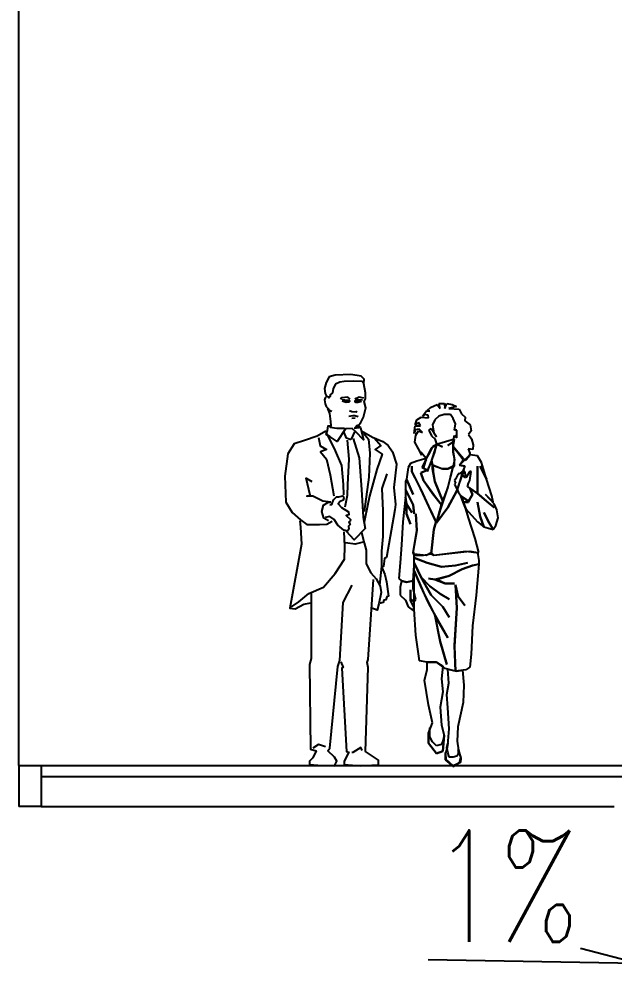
# Model space of a CAD drawing. Header units: millimetres. Extents: x 2 to 5882, y 1831 to 3462.
# Drawn here: x 528.08 to 544.08, y 2694.61 to 2720.01 of the extents above; entities that cross this region are included whole.
import ezdxf

# ---------------------------------------------------------------- set-up
doc = ezdxf.new("R2010")
doc.units = ezdxf.units.MM
for name, color, linetype in [('PP-MAN', 7, 'Continuous'), ('文字', 7, 'Continuous'), ('标注', 4, 'Continuous'), ('道路结构', 7, 'Continuous')]:
    doc.layers.add(name, color=color, linetype=linetype)
doc.styles.get("Standard").update_dxf_attribs({"font": 'simplex1.shx', "width": 0.7, "bigfont": 'hztxt.shx'})

# ---------------------------------------------------------------- blocks, each defined once
blk = doc.blocks.new('B11000')
at = {"layer": 'PP-MAN', "color": 0, "linetype": 'ByBlock'}
for p, q in [((-0.0795, 1.6614), (-0.074, 1.6632)), ((-0.074, 1.6632), (-0.0685, 1.6568)), ((-0.0265, 1.6559), (-0.0219, 1.6605)), ((-0.0219, 1.6605), (-0.0137, 1.6578))]:
    blk.add_line(p, q, dxfattribs=at)
for points in [[(-0.0585, 1.5392), (-0.0648, 1.5492), (-0.074, 1.551), (-0.084, 1.5629), (-0.0959, 1.5866), (-0.1059, 1.6295), (-0.0986, 1.6578), (-0.1041, 1.6696), (-0.1041, 1.697), (-0.0968, 1.7389), (-0.0986, 1.7599), (-0.0858, 1.7727), (-0.0375, 1.7809), (0.0328, 1.7773), (0.0602, 1.77), (0.0748, 1.7444), (0.0822, 1.7171), (0.0785, 1.6942), (0.0721, 1.6815)], [(-0.095, 1.7417), (-0.0895, 1.7481), (-0.0512, 1.7499), (-0.0082, 1.749), (0.0118, 1.7453), (0.0319, 1.7371), (0.042, 1.7171), (0.0456, 1.6979), (0.0557, 1.6888), (0.0557, 1.6806), (0.0593, 1.6787)], [(-0.0977, 1.6724), (-0.0767, 1.6769), (-0.0557, 1.6687)], [(-0.0356, 1.6678), (-0.0238, 1.6769), (0.0045, 1.6742), (0.0091, 1.6669)], [(0.0593, 1.6714), (0.0639, 1.6778), (0.0721, 1.6806), (0.0785, 1.6742), (0.0822, 1.6651), (0.0794, 1.6477), (0.0739, 1.6349), (0.0639, 1.624), (0.0575, 1.6158), (0.052, 1.6131), (0.0502, 1.6185)], [(-0.0913, 1.6641), (-0.0703, 1.6651), (-0.0557, 1.6596), (-0.0594, 1.6541), (-0.0694, 1.655), (-0.0868, 1.6596)], [(0.0009, 1.6651), (-0.011, 1.666), (-0.0265, 1.6641), (-0.0338, 1.6596), (-0.0292, 1.6541), (-0.0174, 1.6532), (0.0009, 1.6596)], [(-0.0712, 1.5884), (-0.0557, 1.593), (-0.0475, 1.5921), (-0.0283, 1.5893)], [(-0.0648, 1.614), (-0.0621, 1.6094), (-0.042, 1.6103), (-0.032, 1.6149)], [(0.0675, 1.6258), (0.0584, 1.603), (0.0548, 1.5665), (0.0529, 1.5465)], [(-0.0676, 1.5446), (-0.0758, 1.5446), (-0.0822, 1.5401), (-0.0959, 1.4826), (-0.0603, 1.52), (-0.0448, 1.5346), (-0.0137, 1.5337), (0.0246, 1.4762), (0.0557, 1.4963), (0.0739, 1.5081), (0.0685, 1.5264), (0.0657, 1.5474), (0.0566, 1.5465)], [(-0.0585, 1.582), (-0.042, 1.5811)], [(-0.0872, 1.5244), (-0.1361, 1.4955), (-0.1829, 1.4755), (-0.2074, 1.4577), (-0.2274, 1.4288), (-0.2452, 1.3732), (-0.2341, 1.2665), (-0.2407, 1.1887), (-0.2385, 1.1642), (-0.2007, 0.9485), (-0.1918, 0.9441), (-0.1873, 0.9063), (-0.1806, 0.9063), (-0.174, 0.9063)], [(-0.0961, 1.5133), (-0.1183, 1.4866), (-0.125, 1.4221), (-0.1206, 1.3132), (-0.0983, 1.1575)], [(-0.074, 1.541), (-0.0749, 1.5382), (-0.0539, 1.5355)], [(-0.0548, 1.52), (-0.0411, 1.4899), (-0.0347, 1.4844), (-0.0183, 1.4908), (-0.0073, 1.5173)], [(0.052, 1.5465), (0.0557, 1.541), (0.0255, 1.5364), (-0.0092, 1.5364)], [(0.0708, 1.5111), (0.033, 1.4333), (0.0041, 1.3666), (-0.0026, 1.2798), (-0.0048, 1.2331)], [(0.0753, 1.5222), (0.1153, 1.5), (0.1732, 1.48), (0.2199, 1.4644), (0.2489, 1.4199), (0.2622, 1.3176), (0.2578, 1.1998), (0.2289, 1.1531), (0.191, 1.1197), (0.1621, 1.0975), (0.1042, 1.0975), (0.0708, 1.0997), (0.0464, 1.1131)], [(-0.145, 1.4911), (-0.174, 1.4577), (-0.1495, 1.4399), (-0.1806, 1.4177), (-0.1562, 1.3488), (-0.1228, 1.2265), (-0.1028, 1.1309), (-0.0983, 1.1086)], [(-0.0493, 1.4889), (-0.076, 1.4021), (-0.0872, 1.2576), (-0.0939, 1.1309), (-0.1028, 1.0797), (-0.0538, 1.0286), (-0.0182, 1.0664)], [(-0.0216, 1.4815), (-0.0291, 1.395), (-0.0234, 1.2803), (-0.0216, 1.2295), (-0.0103, 1.1768)], [(0.1087, 1.4933), (0.102, 1.4555), (0.0731, 1.4399), (0.0998, 1.4288), (0.0731, 1.3955), (0.0553, 1.3243), (0.0397, 1.2287)], [(-0.1695, 0.8218), (-0.1784, 0.9085), (-0.1784, 0.9774), (-0.1851, 1.0441), (-0.1851, 1.0997), (-0.1851, 1.1598), (-0.1806, 1.262), (-0.2029, 1.3288)], [(0.053, 1.1998), (0.0886, 1.2042), (0.1354, 1.2265), (0.1621, 1.2265), (0.1465, 1.2309), (0.1643, 1.3087), (0.1398, 1.2932)], [(0.0578, 1.1877), (0.0489, 1.189), (0.0401, 1.2105), (0.0274, 1.2244), (0.016, 1.2244), (-0.0017, 1.2282), (-0.0068, 1.2194), (-0.003, 1.2093), (0.0109, 1.2029), (0.0198, 1.1915), (0.0046, 1.1751), (-0.0271, 1.1561), (-0.0296, 1.1422), (-0.017, 1.1396), (-0.036, 1.1207), (-0.0347, 1.1131), (-0.0284, 1.108), (-0.0347, 1.0979), (-0.0271, 1.0903), (-0.0296, 1.0764), (-0.0233, 1.0675), (-0.0068, 1.0726), (0.0211, 1.0953), (0.0375, 1.1207), (0.0578, 1.1346), (0.0781, 1.1295)], [(0.0642, 1.1153), (0.0842, 1.1264), (0.0931, 1.1575), (0.0864, 1.1864), (0.0664, 1.1976), (0.053, 1.1998)], [(0.1932, 1.1153), (0.191, 1.0864), (0.1866, 1.0086), (0.24, 0.7173), (0.2155, 0.715), (0.1754, 0.735), (0.1443, 0.7417)], [(-0.0872, 1.0619), (-0.0983, 1.0152), (-0.1072, 0.9819), (-0.1072, 0.9196), (-0.1295, 0.8774), (-0.1539, 0.8507), (-0.1717, 0.8173), (-0.1762, 0.7884), (-0.1651, 0.7373), (-0.1584, 0.7084), (-0.1339, 0.7173)], [(0.2311, 0.7239), (0.1977, 0.7462), (0.1532, 0.784), (0.0864, 0.8129), (0.033, 0.8751), (-0.0093, 0.9396), (-0.0115, 0.9997), (-0.0071, 1.0641)], [(-0.0939, 1.0174), (-0.0582, 1.0086), (-0.0137, 1.0152)], [(-0.1791, 0.9029), (-0.193, 0.8713), (-0.2006, 0.8371), (-0.2095, 0.7713), (-0.2019, 0.7688), (-0.1968, 0.7549), (-0.188, 0.7536), (-0.1854, 0.7435), (-0.169, 0.7384)], [(0.0073, 0.4733), (-0.0031, 0.4473), (0.0021, 0.4447), (-0.0187, 0.0651), (-0.0291, 0.0625), (-0.0083, 0.0209), (-0.0083, 0.0053), (-0.0838, 0.0001), (-0.1332, 0.0027), (-0.1644, 0.0027), (-0.1644, 0.0261), (-0.1046, 0.0651), (-0.1176, 0.4473), (-0.1124, 0.4707), (-0.1176, 0.4837), (-0.141, 0.8477)], [(0.1426, 0.7905), (0.1426, 0.4889), (0.1504, 0.4603), (0.1452, 0.0755), (0.1192, 0.0677), (0.1348, 0.0365), (0.1504, 0.0209), (0.1504, 0.0053), (0.1114, 0.0027), (0.0359, 0.0001), (0.0255, 0.0209), (0.0359, 0.0391), (0.0672, 0.0677), (0.0567, 0.0807), (0.0203, 0.4525), (0.0125, 0.4785), (-0.0031, 0.7437), (-0.0447, 0.8217)], [(0.0776, 0.0859), (0.1088, 0.0963), (0.1348, 0.0807)], [(-0.089, 0.0703), (-0.0838, 0.0833), (-0.0473, 0.0599), (-0.0421, 0.0599)]]:
    blk.add_lwpolyline(points, dxfattribs=at)
blk = doc.blocks.new('行人')
at = {"color": 143, "linetype": 'Continuous'}
for p, q in [((-1454.792, -1087.039), (-1454.7, -1086.962)), ((-1454.7, -1086.962), (-1454.523, -1086.877)), ((-1454.523, -1086.877), (-1454.446, -1086.985)), ((-1454.477, -1086.854), (-1454.33, -1086.854)), ((-1454.446, -1086.985), (-1454.477, -1086.854)), ((-1454.33, -1086.854), (-1454.315, -1086.993)), ((-1454.315, -1086.993), (-1454.261, -1086.854)), ((-1454.261, -1086.854), (-1454.123, -1086.877)), ((-1454.007, -1086.939), (-1454.215, -1086.985)), ((-1454.123, -1086.877), (-1454.007, -1086.939)), ((-1455.07, -1087.293), (-1454.954, -1087.224)), ((-1454.954, -1087.224), (-1454.754, -1087.239)), ((-1454.916, -1087.193), (-1454.816, -1087.054)), ((-1454.87, -1087.147), (-1454.916, -1087.193)), ((-1454.769, -1087.17), (-1454.87, -1087.147)), ((-1454.816, -1087.054), (-1454.723, -1087.062)), ((-1454.723, -1087.062), (-1454.792, -1087.039)), ((-1454.754, -1087.239), (-1454.769, -1087.17)), ((-1454.477, -1087.193), (-1454.585, -1087.293)), ((-1454.338, -1087.154), (-1454.477, -1087.193)), ((-1454.169, -1087.154), (-1454.338, -1087.154)), ((-1454.215, -1086.985), (-1453.938, -1087.008)), ((-1454.099, -1087.262), (-1454.169, -1087.154)), ((-1453.938, -1087.008), (-1453.868, -1087.131)), ((-1453.868, -1087.131), (-1453.776, -1087.224)), ((-1453.776, -1087.224), (-1453.784, -1087.316)), ((-1455.147, -1087.662), (-1455.116, -1087.455)), ((-1455.116, -1087.432), (-1455.07, -1087.293)), ((-1455.031, -1087.362), (-1455.116, -1087.432)), ((-1455.116, -1087.455), (-1454.977, -1087.455)), ((-1454.977, -1087.455), (-1455.031, -1087.362)), ((-1454.585, -1087.293), (-1454.654, -1087.432)), ((-1454.654, -1087.432), (-1454.615, -1087.639)), ((-1454.03, -1087.401), (-1454.099, -1087.262)), ((-1454.061, -1087.57), (-1454.03, -1087.401)), ((-1453.784, -1087.316), (-1453.637, -1087.424)), ((-1453.637, -1087.424), (-1453.614, -1087.593)), ((-1455.116, -1087.562), (-1455.147, -1087.662)), ((-1455.124, -1087.894), (-1455.101, -1087.709)), ((-1455.008, -1087.547), (-1455.116, -1087.562)), ((-1455.101, -1087.709), (-1455.031, -1087.593)), ((-1455.031, -1087.593), (-1454.916, -1087.632)), ((-1454.916, -1087.632), (-1455.008, -1087.547)), ((-1454.685, -1087.539), (-1454.746, -1087.57)), ((-1454.746, -1087.57), (-1454.677, -1087.724)), ((-1454.615, -1087.639), (-1454.685, -1087.539)), ((-1454.677, -1087.724), (-1454.592, -1087.801)), ((-1454.546, -1087.747), (-1454.615, -1087.639)), ((-1454.615, -1087.639), (-1454.546, -1087.747)), ((-1454.099, -1087.886), (-1454.061, -1087.709)), ((-1453.992, -1087.57), (-1454.061, -1087.57)), ((-1454.061, -1087.709), (-1453.992, -1087.778)), ((-1453.992, -1087.778), (-1453.992, -1087.57)), ((-1453.614, -1087.593), (-1453.684, -1087.686)), ((-1453.684, -1087.686), (-1453.599, -1087.801)), ((-1455.031, -1088.071), (-1455.124, -1087.894)), ((-1454.546, -1087.955), (-1454.685, -1088.055)), ((-1454.546, -1087.955), (-1454.654, -1088.024)), ((-1454.546, -1087.955), (-1454.608, -1088.194)), ((-1454.592, -1087.801), (-1454.546, -1087.94)), ((-1454.585, -1088.125), (-1454.546, -1087.955)), ((-1454.061, -1087.817), (-1454.546, -1087.955)), ((-1454.546, -1087.94), (-1454.384, -1088.024)), ((-1454.384, -1088.024), (-1454.546, -1087.955)), ((-1454.546, -1087.955), (-1454.546, -1087.955)), ((-1454.546, -1087.955), (-1454.546, -1087.955)), ((-1454.238, -1087.986), (-1454.099, -1087.886)), ((-1454.099, -1087.886), (-1454.238, -1087.986)), ((-1454.099, -1088.009), (-1454.061, -1087.817)), ((-1454.099, -1088.163), (-1454.099, -1087.886)), ((-1453.599, -1087.801), (-1453.553, -1087.963)), ((-1453.553, -1087.963), (-1453.568, -1088.094)), ((-1454.939, -1088.24), (-1455.031, -1088.071)), ((-1454.962, -1088.163), (-1454.939, -1088.24)), ((-1454.823, -1088.332), (-1454.962, -1088.163)), ((-1454.685, -1088.055), (-1454.823, -1088.332)), ((-1454.723, -1088.163), (-1454.823, -1088.332)), ((-1454.654, -1088.024), (-1454.723, -1088.163)), ((-1454.685, -1088.44), (-1454.585, -1088.125)), ((-1454.608, -1088.194), (-1454.677, -1088.379)), ((-1453.969, -1088.163), (-1454.099, -1088.009)), ((-1453.822, -1088.371), (-1454.099, -1088.024)), ((-1454.099, -1088.024), (-1454.099, -1088.163)), ((-1454.061, -1088.332), (-1454.099, -1088.163)), ((-1454.099, -1088.163), (-1454.061, -1088.371)), ((-1453.776, -1088.394), (-1453.969, -1088.163)), ((-1453.645, -1088.232), (-1453.784, -1088.371)), ((-1453.691, -1088.078), (-1453.645, -1088.186)), ((-1453.568, -1088.094), (-1453.691, -1088.078)), ((-1453.645, -1088.186), (-1453.668, -1088.279)), ((-1453.437, -1088.263), (-1453.645, -1088.232)), ((-1455.239, -1088.471), (-1455.308, -1088.579)), ((-1455.07, -1088.402), (-1455.239, -1088.471)), ((-1454.823, -1088.332), (-1455.07, -1088.402)), ((-1454.823, -1088.371), (-1454.931, -1088.579)), ((-1454.931, -1088.579), (-1454.823, -1088.371)), ((-1454.893, -1088.579), (-1454.823, -1088.332)), ((-1454.823, -1088.332), (-1454.893, -1088.579)), ((-1454.685, -1088.402), (-1454.792, -1088.679)), ((-1454.792, -1088.679), (-1454.685, -1088.44)), ((-1454.654, -1088.51), (-1454.685, -1088.402)), ((-1454.677, -1088.379), (-1454.654, -1088.51)), ((-1454.061, -1088.371), (-1454.099, -1088.54)), ((-1454.061, -1088.54), (-1454.061, -1088.332)), ((-1453.922, -1088.51), (-1453.822, -1088.371)), ((-1453.784, -1088.371), (-1453.922, -1088.51)), ((-1453.668, -1088.279), (-1453.776, -1088.394)), ((-1453.337, -1088.44), (-1453.437, -1088.263)), ((-1453.199, -1088.887), (-1453.337, -1088.44)), ((-1455.308, -1088.579), (-1455.347, -1088.887)), ((-1455.208, -1088.54), (-1455.208, -1088.679)), ((-1455.208, -1088.679), (-1455.208, -1088.54)), ((-1455.208, -1088.679), (-1454.962, -1089.164)), ((-1455.031, -1089.025), (-1455.208, -1088.679)), ((-1454.792, -1088.648), (-1454.962, -1088.717)), ((-1454.962, -1088.717), (-1454.792, -1088.648)), ((-1454.962, -1088.717), (-1454.893, -1088.925)), ((-1454.893, -1088.925), (-1454.962, -1088.717)), ((-1454.931, -1088.579), (-1454.792, -1088.648)), ((-1454.792, -1088.648), (-1454.931, -1088.579)), ((-1454.654, -1088.51), (-1454.377, -1088.61)), ((-1454.654, -1088.51), (-1454.654, -1088.51)), ((-1454.654, -1088.61), (-1454.654, -1088.51)), ((-1454.585, -1088.956), (-1454.654, -1088.61)), ((-1454.407, -1088.61), (-1454.639, -1088.51)), ((-1454.639, -1088.51), (-1454.631, -1088.679)), ((-1454.631, -1088.679), (-1454.585, -1088.956)), ((-1454.238, -1088.61), (-1454.407, -1088.61)), ((-1454.377, -1088.61), (-1454.238, -1088.61)), ((-1454.238, -1089.133), (-1454.099, -1088.54)), ((-1454.238, -1088.61), (-1454.061, -1088.54)), ((-1454.099, -1088.54), (-1454.238, -1088.61)), ((-1454.099, -1088.54), (-1454.238, -1089.095)), ((-1454.099, -1088.54), (-1454.099, -1088.54)), ((-1453.822, -1088.648), (-1453.992, -1089.203)), ((-1453.992, -1089.203), (-1453.822, -1088.717)), ((-1453.961, -1088.748), (-1453.992, -1088.818)), ((-1453.922, -1088.748), (-1453.961, -1088.748)), ((-1453.784, -1088.54), (-1453.922, -1088.51)), ((-1453.922, -1088.51), (-1453.784, -1088.54)), ((-1453.853, -1088.679), (-1453.922, -1088.748)), ((-1453.784, -1088.679), (-1453.853, -1088.679)), ((-1453.822, -1088.717), (-1453.853, -1088.787)), ((-1453.853, -1088.787), (-1453.822, -1088.717)), ((-1453.822, -1088.717), (-1453.784, -1088.54)), ((-1453.784, -1088.54), (-1453.822, -1088.648)), ((-1453.753, -1088.818), (-1453.784, -1088.679)), ((-1453.645, -1088.679), (-1453.753, -1088.856)), ((-1453.614, -1088.679), (-1453.645, -1088.679)), ((-1453.645, -1088.925), (-1453.614, -1088.679)), ((-1453.437, -1088.54), (-1453.437, -1089.064)), ((-1453.437, -1089.095), (-1453.437, -1088.54)), ((-1453.368, -1088.54), (-1453.199, -1088.887)), ((-1453.199, -1088.887), (-1453.368, -1088.54)), ((-1455.347, -1088.887), (-1455.378, -1088.956)), ((-1455.378, -1088.956), (-1455.378, -1089.164)), ((-1455.17, -1089.303), (-1455.347, -1088.887)), ((-1455.347, -1088.887), (-1455.17, -1089.303)), ((-1454.893, -1088.925), (-1454.654, -1089.272)), ((-1454.546, -1089.41), (-1454.893, -1088.925)), ((-1454.585, -1088.956), (-1454.377, -1089.48)), ((-1454.377, -1089.48), (-1454.585, -1088.956)), ((-1454.03, -1088.887), (-1454.061, -1088.925)), ((-1454.061, -1088.925), (-1454.03, -1088.995)), ((-1454.03, -1088.995), (-1454.061, -1089.025)), ((-1453.992, -1088.818), (-1454.03, -1088.887)), ((-1453.853, -1088.787), (-1453.753, -1088.818)), ((-1453.753, -1088.856), (-1453.853, -1088.787)), ((-1453.714, -1089.095), (-1453.684, -1088.995)), ((-1453.684, -1088.995), (-1453.645, -1088.925)), ((-1453.06, -1089.341), (-1453.199, -1088.887)), ((-1455.17, -1089.58), (-1455.378, -1089.164)), ((-1455.378, -1089.164), (-1455.17, -1089.58)), ((-1455.378, -1089.164), (-1455.378, -1089.372)), ((-1454.685, -1089.757), (-1455.031, -1089.025)), ((-1454.962, -1089.164), (-1454.754, -1089.618)), ((-1454.238, -1089.095), (-1454.446, -1089.718)), ((-1454.377, -1089.48), (-1454.238, -1089.133)), ((-1454.238, -1089.649), (-1453.992, -1089.203)), ((-1453.992, -1089.203), (-1454.238, -1089.649)), ((-1454.061, -1089.025), (-1453.961, -1089.233)), ((-1453.961, -1089.233), (-1453.892, -1089.341)), ((-1453.645, -1089.133), (-1453.714, -1089.095)), ((-1453.437, -1089.272), (-1453.645, -1089.133)), ((-1453.645, -1089.133), (-1453.406, -1089.303)), ((-1453.645, -1089.133), (-1453.645, -1089.133)), ((-1453.576, -1089.303), (-1453.645, -1089.133)), ((-1453.645, -1089.133), (-1453.576, -1089.303)), ((-1453.576, -1089.303), (-1453.645, -1089.133)), ((-1453.437, -1089.064), (-1453.437, -1089.272)), ((-1453.437, -1089.272), (-1453.437, -1089.095)), ((-1455.378, -1089.372), (-1455.447, -1090.034)), ((-1455.347, -1089.511), (-1455.378, -1089.372)), ((-1455.378, -1089.372), (-1455.347, -1089.549)), ((-1455.347, -1089.826), (-1455.347, -1089.511)), ((-1454.654, -1089.272), (-1454.407, -1089.58)), ((-1454.407, -1089.58), (-1454.546, -1089.41)), ((-1454.407, -1089.58), (-1454.377, -1089.48)), ((-1453.892, -1089.341), (-1453.784, -1089.41)), ((-1453.892, -1089.341), (-1453.753, -1089.441)), ((-1453.822, -1089.511), (-1453.892, -1089.341)), ((-1453.853, -1089.372), (-1453.822, -1089.511)), ((-1453.684, -1089.48), (-1453.853, -1089.372)), ((-1453.822, -1089.511), (-1453.753, -1089.688)), ((-1453.822, -1089.511), (-1453.684, -1089.511)), ((-1453.684, -1089.511), (-1453.822, -1089.511)), ((-1453.753, -1089.688), (-1453.822, -1089.511)), ((-1453.784, -1089.41), (-1453.684, -1089.48)), ((-1453.753, -1089.441), (-1453.684, -1089.511)), ((-1453.684, -1089.48), (-1453.576, -1089.303)), ((-1453.576, -1089.303), (-1453.684, -1089.48)), ((-1453.684, -1089.511), (-1453.576, -1089.303)), ((-1453.199, -1089.48), (-1453.437, -1089.272)), ((-1453.437, -1089.511), (-1453.368, -1089.896)), ((-1453.368, -1089.896), (-1453.437, -1089.511)), ((-1453.406, -1089.303), (-1453.199, -1089.48)), ((-1453.229, -1089.303), (-1453.021, -1089.511)), ((-1452.991, -1089.549), (-1453.229, -1089.303)), ((-1452.991, -1089.649), (-1453.199, -1089.48)), ((-1453.199, -1089.48), (-1452.991, -1089.649)), ((-1453.021, -1089.511), (-1453.06, -1089.341)), ((-1455.208, -1089.788), (-1455.347, -1089.549)), ((-1455.347, -1089.549), (-1455.208, -1089.788)), ((-1455.347, -1089.549), (-1455.347, -1089.826)), ((-1455.139, -1089.826), (-1455.17, -1089.58)), ((-1455.17, -1089.58), (-1455.139, -1089.826)), ((-1454.754, -1089.618), (-1454.546, -1090.065)), ((-1454.546, -1090.065), (-1454.685, -1089.757)), ((-1454.546, -1090.065), (-1454.407, -1089.58)), ((-1454.238, -1089.649), (-1454.546, -1090.065)), ((-1454.546, -1090.065), (-1454.238, -1089.649)), ((-1454.546, -1090.065), (-1454.238, -1089.649)), ((-1454.238, -1089.649), (-1454.546, -1090.065)), ((-1454.446, -1089.718), (-1454.546, -1090.065)), ((-1453.753, -1089.688), (-1453.437, -1090.034)), ((-1453.684, -1089.926), (-1453.753, -1089.688)), ((-1452.921, -1089.718), (-1452.991, -1089.549)), ((-1452.883, -1089.926), (-1452.921, -1089.718)), ((-1455.239, -1090.103), (-1455.347, -1089.826)), ((-1455.347, -1089.826), (-1455.239, -1090.103)), ((-1455.101, -1089.826), (-1455.07, -1090.273)), ((-1455.07, -1090.273), (-1455.101, -1089.826)), ((-1454.546, -1089.996), (-1454.615, -1090.242)), ((-1454.615, -1090.242), (-1454.546, -1089.996)), ((-1453.507, -1090.481), (-1453.684, -1089.926)), ((-1453.368, -1089.896), (-1453.268, -1090.173)), ((-1453.268, -1090.173), (-1453.368, -1089.896)), ((-1453.268, -1089.788), (-1453.129, -1090.065)), ((-1453.129, -1090.065), (-1453.268, -1089.788)), ((-1452.952, -1090.134), (-1452.883, -1089.926)), ((-1455.447, -1090.034), (-1455.486, -1090.658)), ((-1455.07, -1090.273), (-1455.17, -1090.827)), ((-1455.17, -1090.866), (-1455.07, -1090.273)), ((-1454.615, -1090.242), (-1454.685, -1090.897)), ((-1454.685, -1090.897), (-1454.615, -1090.242)), ((-1453.437, -1090.034), (-1453.268, -1090.173)), ((-1453.268, -1090.173), (-1453.021, -1090.242)), ((-1453.129, -1090.065), (-1453.021, -1090.242)), ((-1453.021, -1090.242), (-1453.129, -1090.065)), ((-1453.021, -1090.242), (-1452.952, -1090.134)), ((-1453.406, -1090.866), (-1453.507, -1090.481)), ((-1455.486, -1090.658), (-1455.516, -1091.143)), ((-1455.17, -1090.827), (-1455.139, -1090.935)), ((-1455.139, -1090.935), (-1455.17, -1090.866)), ((-1455.139, -1090.897), (-1454.823, -1090.935)), ((-1455.139, -1091.004), (-1455.139, -1090.897)), ((-1455.139, -1090.935), (-1454.893, -1090.935)), ((-1455.139, -1091.212), (-1455.139, -1090.935)), ((-1454.792, -1091.143), (-1455.139, -1091.004)), ((-1455.139, -1091.004), (-1454.792, -1091.143)), ((-1455.139, -1091.143), (-1455.139, -1091.004)), ((-1454.893, -1090.935), (-1454.685, -1090.897)), ((-1454.823, -1090.935), (-1454.685, -1090.866)), ((-1454.685, -1090.866), (-1454.615, -1090.935)), ((-1454.685, -1090.897), (-1454.615, -1090.935)), ((-1454.615, -1090.935), (-1453.753, -1090.827)), ((-1454.615, -1090.935), (-1453.645, -1090.827)), ((-1453.753, -1090.827), (-1453.476, -1090.866)), ((-1453.645, -1090.827), (-1453.437, -1090.866)), ((-1453.476, -1090.866), (-1453.406, -1090.866)), ((-1453.437, -1090.866), (-1453.406, -1091.074)), ((-1453.437, -1090.866), (-1453.437, -1090.866)), ((-1455.516, -1091.143), (-1455.555, -1091.559)), ((-1455.17, -1091.628), (-1455.139, -1091.212)), ((-1455.139, -1091.143), (-1454.931, -1091.59)), ((-1454.962, -1091.52), (-1455.139, -1091.143)), ((-1455.139, -1091.351), (-1455.139, -1091.143)), ((-1454.407, -1091.243), (-1454.792, -1091.143)), ((-1454.792, -1091.143), (-1454.407, -1091.243)), ((-1454.03, -1091.212), (-1454.407, -1091.243)), ((-1454.407, -1091.243), (-1454.03, -1091.212)), ((-1453.714, -1091.143), (-1454.03, -1091.212)), ((-1454.03, -1091.212), (-1453.714, -1091.143)), ((-1453.853, -1091.312), (-1453.576, -1091.212)), ((-1453.576, -1091.212), (-1453.853, -1091.312)), ((-1453.576, -1091.212), (-1453.406, -1091.174)), ((-1453.406, -1091.174), (-1453.576, -1091.212)), ((-1453.406, -1091.174), (-1453.476, -1092.005)), ((-1453.406, -1091.074), (-1453.406, -1091.174)), ((-1454.962, -1091.767), (-1455.139, -1091.351)), ((-1455.139, -1091.351), (-1454.893, -1091.936)), ((-1455.139, -1091.628), (-1455.139, -1091.351)), ((-1454.723, -1091.767), (-1454.962, -1091.52)), ((-1454.962, -1091.52), (-1454.723, -1091.767)), ((-1454.685, -1092.005), (-1454.962, -1091.52)), ((-1454.2, -1091.49), (-1454.585, -1091.59)), ((-1454.546, -1091.59), (-1454.2, -1091.49)), ((-1454.2, -1091.49), (-1453.853, -1091.312)), ((-1453.853, -1091.312), (-1454.2, -1091.49)), ((-1455.555, -1091.559), (-1455.486, -1091.628)), ((-1455.486, -1091.628), (-1455.516, -1091.798)), ((-1455.486, -1091.628), (-1455.486, -1091.628)), ((-1455.347, -1091.659), (-1455.486, -1091.628)), ((-1455.486, -1091.628), (-1455.347, -1091.659)), ((-1455.17, -1091.628), (-1455.347, -1091.659)), ((-1455.347, -1091.659), (-1455.17, -1091.628)), ((-1455.17, -1091.728), (-1455.17, -1091.628)), ((-1455.17, -1091.836), (-1455.17, -1091.728)), ((-1455.139, -1092.39), (-1455.139, -1091.628)), ((-1454.754, -1092.213), (-1454.962, -1091.767)), ((-1454.931, -1091.59), (-1454.685, -1092.005)), ((-1454.754, -1091.559), (-1454.585, -1091.59)), ((-1454.585, -1091.59), (-1454.754, -1091.559)), ((-1454.446, -1091.975), (-1454.723, -1091.767)), ((-1454.723, -1091.767), (-1454.446, -1091.975)), ((-1454.585, -1091.59), (-1454.307, -1091.697)), ((-1454.307, -1091.697), (-1454.546, -1091.59)), ((-1454.061, -1091.697), (-1454.307, -1091.697)), ((-1454.307, -1091.697), (-1454.061, -1091.697)), ((-1454.03, -1091.728), (-1453.992, -1092.352)), ((-1453.992, -1092.352), (-1454.03, -1091.728)), ((-1453.961, -1092.044), (-1454.03, -1091.728)), ((-1454.03, -1091.728), (-1453.961, -1092.044)), ((-1455.516, -1091.798), (-1455.516, -1092.005)), ((-1455.516, -1092.005), (-1455.378, -1092.144)), ((-1455.239, -1091.867), (-1455.239, -1092.113)), ((-1455.239, -1092.144), (-1455.239, -1091.867)), ((-1455.101, -1092.113), (-1455.17, -1091.836)), ((-1454.893, -1091.936), (-1454.615, -1092.491)), ((-1454.377, -1092.321), (-1454.685, -1092.005)), ((-1454.685, -1092.005), (-1454.377, -1092.321)), ((-1454.2, -1092.113), (-1454.446, -1091.975)), ((-1454.446, -1091.975), (-1454.2, -1092.113)), ((-1453.784, -1092.283), (-1453.961, -1092.044)), ((-1453.961, -1092.044), (-1453.784, -1092.283)), ((-1453.476, -1092.005), (-1453.576, -1092.837)), ((-1455.378, -1092.144), (-1455.308, -1092.321)), ((-1455.239, -1092.113), (-1455.139, -1092.183)), ((-1455.139, -1092.352), (-1455.239, -1092.144)), ((-1455.139, -1092.183), (-1455.101, -1092.113)), ((-1454.585, -1092.529), (-1454.754, -1092.213)), ((-1455.308, -1092.321), (-1455.17, -1092.421)), ((-1455.17, -1092.421), (-1455.139, -1092.352)), ((-1455.101, -1093.083), (-1455.139, -1092.39)), ((-1454.615, -1092.491), (-1454.238, -1093.153)), ((-1454.446, -1093.253), (-1454.585, -1092.529)), ((-1454.2, -1092.598), (-1454.377, -1092.321)), ((-1454.377, -1092.321), (-1454.2, -1092.598)), ((-1453.992, -1092.352), (-1454.061, -1093.391)), ((-1454.061, -1093.361), (-1453.992, -1092.352)), ((-1454.585, -1092.56), (-1454.446, -1093.253)), ((-1454.238, -1093.153), (-1454.585, -1092.56)), ((-1453.576, -1092.837), (-1453.614, -1093.599)), ((-1455, -1093.776), (-1455.101, -1093.083)), ((-1454.269, -1093.877), (-1454.446, -1093.253)), ((-1454.446, -1093.253), (-1454.269, -1093.877)), ((-1454.03, -1094.054), (-1454.061, -1093.361)), ((-1454.061, -1093.391), (-1454.03, -1094.054)), ((-1454.792, -1093.807), (-1455, -1093.776)), ((-1454.792, -1094.015), (-1454.792, -1093.807)), ((-1454.792, -1093.807), (-1454.546, -1093.807)), ((-1454.546, -1093.807), (-1454.792, -1093.807)), ((-1454.307, -1093.984), (-1454.546, -1093.807)), ((-1454.546, -1093.807), (-1454.377, -1093.915)), ((-1453.614, -1093.599), (-1453.645, -1093.946)), ((-1454.862, -1094.292), (-1454.792, -1094.015)), ((-1454.377, -1093.915), (-1454.407, -1094.262)), ((-1454.377, -1093.915), (-1454.377, -1093.915)), ((-1454.03, -1094.054), (-1454.307, -1093.984)), ((-1454.238, -1094), (-1454.007, -1094.054)), ((-1454.215, -1094.377), (-1454.238, -1094)), ((-1453.753, -1094.015), (-1454.03, -1094.054)), ((-1454.007, -1094.054), (-1453.845, -1094.031)), ((-1453.845, -1094.031), (-1453.845, -1094.031)), ((-1453.845, -1094.031), (-1453.807, -1094.431)), ((-1453.645, -1093.946), (-1453.753, -1094.015)), ((-1454.754, -1094.955), (-1454.862, -1094.292)), ((-1454.407, -1094.262), (-1454.377, -1094.608)), ((-1454.269, -1094.677), (-1454.215, -1094.377)), ((-1453.807, -1094.431), (-1453.83, -1094.893)), ((-1454.377, -1094.608), (-1454.446, -1095.024)), ((-1454.238, -1095.039), (-1454.269, -1094.677)), ((-1454.654, -1095.44), (-1454.754, -1094.955)), ((-1454.446, -1095.024), (-1454.407, -1095.509)), ((-1454.2, -1095.601), (-1454.238, -1095.039)), ((-1453.83, -1094.893), (-1453.969, -1095.548)), ((-1454.754, -1095.717), (-1454.654, -1095.44)), ((-1454.723, -1095.578), (-1454.754, -1095.717)), ((-1454.723, -1095.817), (-1454.723, -1095.578)), ((-1454.723, -1095.578), (-1454.723, -1095.578)), ((-1454.407, -1095.509), (-1454.338, -1095.786)), ((-1454.238, -1096.033), (-1454.2, -1095.601)), ((-1453.969, -1095.548), (-1453.984, -1095.933)), ((-1454.754, -1095.717), (-1454.754, -1095.994)), ((-1454.754, -1095.994), (-1454.754, -1095.717)), ((-1454.654, -1095.956), (-1454.723, -1095.817)), ((-1454.338, -1095.786), (-1454.377, -1095.925)), ((-1454.377, -1096.202), (-1454.338, -1095.786)), ((-1454.338, -1095.786), (-1454.377, -1096.202)), ((-1454.754, -1095.994), (-1454.546, -1096.271)), ((-1454.546, -1096.271), (-1454.754, -1095.994)), ((-1454.546, -1096.063), (-1454.654, -1095.956)), ((-1454.407, -1096.025), (-1454.546, -1096.063)), ((-1454.377, -1095.925), (-1454.407, -1096.025)), ((-1454.292, -1096.264), (-1454.238, -1096.033)), ((-1454.269, -1096.094), (-1454.238, -1095.994)), ((-1454.238, -1095.994), (-1454.269, -1096.164)), ((-1454.238, -1096.233), (-1454.269, -1096.094)), ((-1454.238, -1095.994), (-1454.238, -1095.994)), ((-1453.984, -1095.933), (-1453.953, -1096.179)), ((-1454.546, -1096.271), (-1454.377, -1096.202)), ((-1454.377, -1096.202), (-1454.546, -1096.271)), ((-1454.269, -1096.164), (-1454.307, -1096.271)), ((-1454.307, -1096.271), (-1454.307, -1096.441)), ((-1454.284, -1096.425), (-1454.292, -1096.264)), ((-1454.2, -1096.371), (-1454.238, -1096.233)), ((-1453.992, -1096.341), (-1454.099, -1096.371)), ((-1453.961, -1096.271), (-1453.992, -1096.341)), ((-1453.961, -1096.164), (-1453.961, -1096.271)), ((-1453.892, -1096.371), (-1453.961, -1096.164)), ((-1453.953, -1096.179), (-1453.892, -1096.395)), ((-1454.307, -1096.441), (-1454.099, -1096.618)), ((-1454.092, -1096.602), (-1454.284, -1096.425)), ((-1454.099, -1096.371), (-1454.2, -1096.371)), ((-1454.099, -1096.618), (-1453.922, -1096.51)), ((-1453.899, -1096.51), (-1454.092, -1096.602)), ((-1453.922, -1096.51), (-1453.892, -1096.371)), ((-1453.892, -1096.395), (-1453.899, -1096.51))]:
    blk.add_line(p, q, dxfattribs=at)
at = {"color": 143, "xscale": -5.910619607304398, "yscale": 5.910619607303943, "zscale": 5.910619607304046}
blk.add_blockref('B11000', (-1457.071, -1096.599), dxfattribs=at)

msp = doc.modelspace()

# ---------------------------------------------------------------- linework, layer by layer
for p, q in [((528.07536, 2699.92966), (528.07536, 2728.61879)), ((528.07536, 2699.92966), (528.07536, 2728.57337)), ((528.07536, 2699.92966), (556.82536, 2699.92966)), ((528.67536, 2699.62966), (550.82536, 2699.62966)), ((528.67536, 2698.82966), (544.07556, 2698.82966))]:
    msp.add_line(p, q)
at = {"color": 7}
msp.add_lwpolyline([(539.07682, 2694.71323), (544.68505, 2694.61393), (543.16926, 2695.00313)], dxfattribs=at)
at = {"layer": '道路结构'}
for p, q in [((528.07536, 2699.92966), (528.07536, 2698.82966)), ((528.67536, 2699.92966), (528.67536, 2698.82966)), ((528.67536, 2698.82966), (528.07536, 2698.82966))]:
    msp.add_line(p, q, dxfattribs=at)

# ---------------------------------------------------------------- block references
at = {"layer": '标注'}
msp.add_blockref('行人', (1993.84426, 3796.51988), dxfattribs=at)

# ---------------------------------------------------------------- texts
at = {"width": 0.7, "flags": 9}
for tag, s in [('XSIZE', '530'), ('YSIZE', '1937')]:
    msp.add_attdef(tag, (539.48443, 2699.90702), s, height=0.00252, rotation=180, dxfattribs=at)
at = {"layer": '文字', "width": 0.7}
msp.add_text('1%', height=3, dxfattribs=at).set_placement((539.18689, 2695.18398))

doc.saveas('drawing.dxf')
